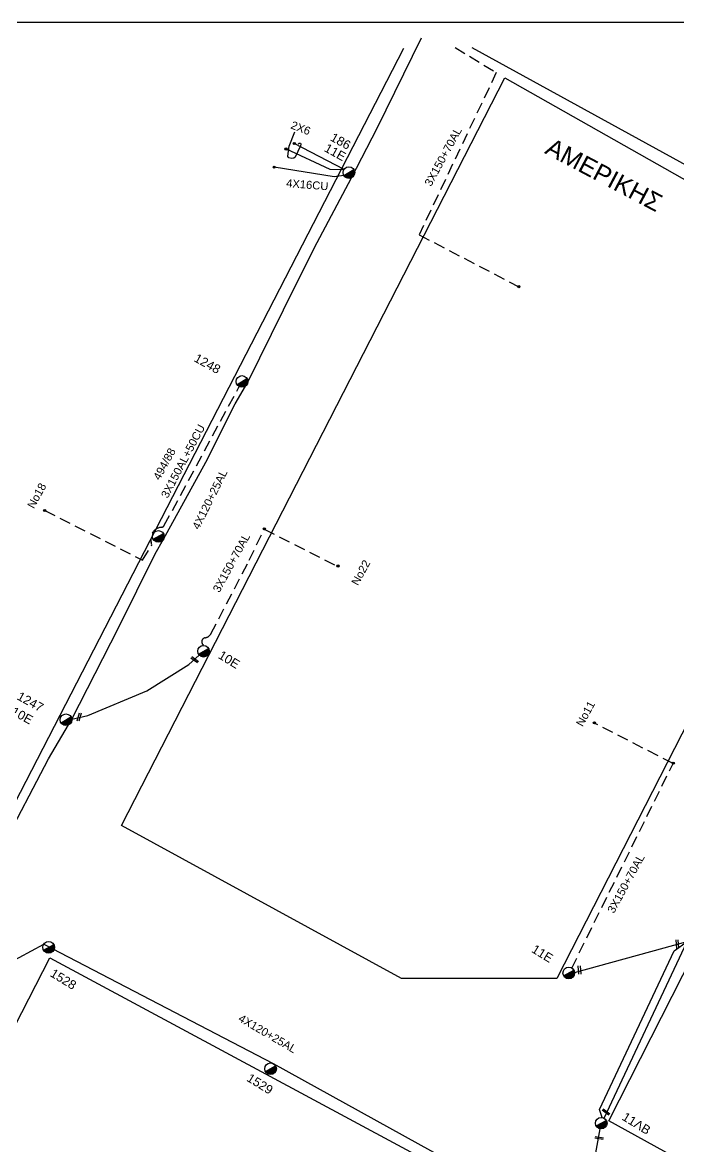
# Model space of a CAD drawing. Header units: millimetres. Extents: x 2087 to 5289, y 222 to 1137.
# Drawn here: x 2965.9 to 3039.8, y 662.9 to 789.3 of the extents above; entities that cross this region are included whole.
import ezdxf

# ---------------------------------------------------------------- set-up
doc = ezdxf.new("R2010")
doc.units = ezdxf.units.MM
doc.linetypes.add('DASHED', pattern=[19.05, 12.7, -6.35])
for name, color, linetype in [('Άγνωστα', 7, 'Continuous'), ('Επιγραφές - Σχήματα', 7, 'Continuous'), ('Καλώδια ΧΤ   3x150+50CU', 7, 'DASHED'), ('Καλώδια ΧΤ   3x150+70AL', 7, 'DASHED'), ('Μηχανική τομή', 7, 'Continuous'), ('Στύλος ΦΜ', 7, 'Continuous'), ('Στύλος ΦΜ @ 1', 7, 'Continuous'), ('Συνδέσεις', 7, 'Continuous'), ('Συνεστραμμένα ΧΤ   3x70+54.6+25 AL', 7, 'SYN_LINE'), ('Συνεστραμμενα ΧΤ  4Χ120+25 Al', 7, 'Continuous'), ('Υπόβαθρο ΔΕΗ', 7, 'Continuous'), ('Υπόγεια καλώδια Παροχών ΧΤ   4x16CU', 7, 'DASHED')]:
    doc.layers.add(name, color=color, linetype=linetype)
doc.styles.add('arial', font='arial.ttf')
doc.styles.get("Standard").update_dxf_attribs({"font": 'arial.ttf'})
doc.linetypes.add('SYN_LINE', pattern='A,0.5,-0.0001,["/\\/\\/\\/",Standard,S=0.1,R=0,X=0,Y=-0.05],-0.25', length=0.7501)

# ---------------------------------------------------------------- blocks, each defined once
blk = doc.blocks.new('ΜΗΧΑΝΙΚΗ ΤΟΜΗ')
at = {"layer": 'Μηχανική τομή', "ltscale": 40}
for p, q in [((-1.89, 0.78), (1.89, 0.78)), ((1.89, 0), (-1.89, 0))]:
    blk.add_line(p, q, dxfattribs=at)
blk = doc.blocks.new('ΥΠΑΡΧΩΝ ΤΣΙΜΕΝΤΕΝΙΟΣ ΣΤΥΛΟΣ')
at = {"layer": 'Στύλος ΦΜ'}
blk.add_hatch(color=7, dxfattribs=at).paths.add_polyline_path([(-1.29, -2.28, 0.574793), (2.62, 0, 0.268822), (1.3, 2.27)])
at = {"layer": 'Στύλος ΦΜ', "color": 7}
blk.add_line((-1.29, -2.28), (1.3, 2.27), dxfattribs=at)
blk.add_circle((0, 0), 2.62, dxfattribs=at)
at = {"layer": 'Στύλος ΦΜ', "flags": 4}
for tag, p in [('ΑΡΙΘΜΟΣ', (-4.68, 8.05)), ('ΤΥΠΟΣ', (-4.91, 3.03))]:
    blk.add_attdef(tag, p, '', height=4, dxfattribs=at)
blk = doc.blocks.new('_ΣΥΝΔΕΣΗ')
at = {"layer": 'Συνδέσεις', "linetype": 'SYN_LINE', "ltscale": 40}
blk.add_hatch(color=256, dxfattribs=at).paths.add_polyline_path([(0.5, -0.01, 1), (-0.5, -0.01, 1)])
at = {"layer": 'Συνδέσεις'}
blk.add_circle((0, -0.01), 0.5, dxfattribs=at)

msp = doc.modelspace()

# ---------------------------------------------------------------- linework, layer by layer
at = {"layer": 'Άγνωστα', "color": 2, "linetype": 'SYN_LINE', "ltscale": 10}
msp.add_lwpolyline([(3016.48, 786.48), (3042.94, 771.97), (3075.63, 754.71)], dxfattribs=at)
at = {"layer": 'Άγνωστα', "color": 30, "linetype": 'SYN_LINE', "ltscale": 5}
msp.add_lwpolyline([(3002.09, 772.71), (3000.56, 772.76), (2995.59, 775.07)], dxfattribs=at)
at = {"layer": 'Άγνωστα', "color": 30, "linetype": 'SYN_LINE', "ltscale": 8}
msp.add_lwpolyline([(3002.13, 772.77), (2996.51, 775.68)], dxfattribs=at)
at = {"layer": 'Άγνωστα', "color": 30, "linetype": 'SYN_LINE', "ltscale": 10}
msp.add_lwpolyline([(2971.49, 710.92), (2973.31, 711.32), (2979.95, 714.11), (2984.67, 717.06), (2985.83, 718.13)], dxfattribs=at)
at = {"layer": 'Επιγραφές - Σχήματα'}
for points in [[(3200.59, 789.29), (3200.59, 789.29), (2106.58, 789.29), (2106.58, 238.36), (3200.59, 238.29)], [(2996.95, 775.6), (2997.09, 775.73), (2997.22, 775.71), (2997.27, 775.62), (2997.24, 775.43), (2996.61, 774.16), (2996.48, 774.03), (2996.25, 774.01), (2995.91, 774.05), (2995.78, 774.22), (2995.82, 774.56), (2995.93, 775.37), (2996.57, 776.98)]]:
    msp.add_lwpolyline(points, dxfattribs=at)
at = {"layer": 'Καλώδια ΧΤ   3x150+50CU', "color": 30, "ltscale": 0.1}
msp.add_lwpolyline([(2968.45, 734.4), (2979.44, 728.81), (2980.51, 730.53), (2980.43, 730.79, -0.482423), (2981.58, 732.51, 0.266193), (2981.9, 732.73), (2990.33, 748.34)], format="xyb", dxfattribs=at)
at = {"layer": 'Καλώδια ΧΤ   3x150+70AL', "color": 2, "ltscale": 0.1}
msp.add_lwpolyline([(3014.61, 786.48), (3019.25, 783.66), (3010.57, 765.41), (3021.79, 759.56)], dxfattribs=at)
at = {"layer": 'Καλώδια ΧΤ   3x150+70AL', "color": 30, "ltscale": 0.1}
msp.add_lwpolyline([(2986.34, 719.23), (2986.25, 719.3, -0.628882), (2986.5, 720.08, 0.2308), (2987.15, 720.52), (2991.46, 728.8), (2993.13, 732.3), (3001.41, 728.12)], format="xyb", dxfattribs=at)
at = {"layer": 'Καλώδια ΧΤ   3x150+70AL', "color": 1, "ltscale": 0.1}
msp.add_lwpolyline([(3027.74, 682.92), (3039.14, 705.94), (3030.27, 710.48)], dxfattribs=at)
at = {"layer": 'Συνεστραμμένα ΧΤ   3x70+54.6+25 AL', "color": 151, "linetype": 'SYN_LINE', "ltscale": 10}
msp.add_lwpolyline([(3031.17, 666.12), (3030.87, 667.02), (3039.25, 684.88), (3040.74, 685.91), (3040.56, 687.42), (3055.49, 717.45), (3056.6, 717.78), (3056.23, 718.86), (3072.04, 749.12), (3072.8, 749.5)], dxfattribs=at)
at = {"layer": 'Συνεστραμμένα ΧΤ   3x70+54.6+25 AL', "color": 1, "linetype": 'SYN_LINE', "ltscale": 10}
for points in [[(3031.4, 666.03), (3040.74, 685.91), (3056.67, 717.94), (3056.67, 717.94), (3073.03, 749.25), (3073.03, 749.25)], [(3028.05, 682.41), (3040.74, 685.91)], [(3028.9, 653.61), (3030.94, 664.83)]]:
    msp.add_lwpolyline(points, dxfattribs=at)
at = {"layer": 'Συνεστραμμενα ΧΤ  4Χ120+25 Al', "color": 30, "linetype": 'SYN_LINE', "ltscale": 10}
msp.add_lwpolyline([(2954.23, 678.38), (2963.65, 696.48), (2968.88, 706.47), (2971.49, 710.92), (2976.75, 721.2), (2980.88, 729.51), (2981.8, 731.17), (2986.59, 739.85), (2989.88, 746.39), (2991.29, 748.85), (2995.31, 756.95), (2998.75, 763.9), (3002.95, 771.81), (3005.84, 777.42), (3010.83, 787.58)], dxfattribs=at)
at = {"layer": 'Συνεστραμμενα ΧΤ  4Χ120+25 Al', "color": 6, "linetype": 'SYN_LINE', "ltscale": 10}
msp.add_lwpolyline([(2954.43, 678.1), (2968.33, 685.61), (2994.15, 672.18), (3023.52, 655.95), (3028.56, 653.05)], dxfattribs=at)
at = {"layer": 'Υπόβαθρο ΔΕΗ'}
for points in [[(3008.81, 786.38), (2953.6, 679.32), (2910.42, 677.24), (2905.63, 684.83), (2932.93, 785.34)], [(3020.21, 783.07), (3064.94, 757.74), (3026.07, 681.74), (3008.57, 681.74), (2977.08, 698.96), (3020.21, 783.07)], [(3123.4, 728.35), (3078.4, 640.08), (3031.91, 665.76), (3075.83, 752.16), (3123.4, 728.35)], [(2969.02, 684.07), (3018.03, 657.72), (2979.52, 584.61), (2930.98, 610.28), (2939.53, 626.9), (2988.27, 601.22)], [(2991.54, 607.44), (2943.02, 633.41), (2969.02, 684.07)]]:
    msp.add_lwpolyline(points, dxfattribs=at)
at = {"layer": 'Υπόγεια καλώδια Παροχών ΧΤ   4x16CU', "color": 30, "linetype": 'SYN_LINE', "ltscale": 8}
msp.add_lwpolyline([(3002.11, 772.07), (3001, 771.93), (2994.26, 773.02)], dxfattribs=at)

# ---------------------------------------------------------------- block references
at = {"layer": 'Μηχανική τομή'}
for p, xscale, yscale, zscale, rotation in [((2985.26, 717.53), 0.2499999999999994, 0.2499999999999994, 0.2499999999999994, 325.7161030125145), ((2972.22, 711.19), 0.2499999999999994, 0.2499999999999994, 0.2499999999999994, 252.8580515062572), ((3039.71, 685.63), 0.2499999999999997, 0.2499999999999997, 0.2499999999999997, 94.3695738280418), ((3028.71, 682.72), 0.2499999999999997, 0.2499999999999997, 0.2499999999999997, 94.36957382804177), ((3031.66, 666.81), 0.2499999999999996, 0.2499999999999996, 0.2499999999999996, 143.6314103386356), ((3030.83, 663.91), 0.2499999999999996, 0.2499999999999996, 0.2499999999999996, 171.9205500084985)]:
    msp.add_blockref('ΜΗΧΑΝΙΚΗ ΤΟΜΗ', p, dxfattribs=dict(at, xscale=xscale, yscale=yscale, zscale=zscale, rotation=rotation))
at = {"layer": 'Στύλος ΦΜ @ 1', "ltscale": 40}
ref = msp.add_blockref('ΥΠΑΡΧΩΝ ΤΣΙΜΕΝΤΕΝΙΟΣ ΣΤΥΛΟΣ', (3002.67, 772.41), dxfattribs=dict(at, xscale=0.2499999999999997, yscale=0.2499999999999997, zscale=0.2499999999999997, rotation=331.0369859136696))
ref.add_attrib('ΤΥΠΟΣ', '11E', (2999.8, 774.86), dxfattribs={"layer": 'Στύλος ΦΜ', "height": 1, "rotation": 331.037, "flags": 4})
ref.add_attrib('ΑΡΙΘΜΟΣ', '186', (3000.48, 776.07), dxfattribs={"layer": 'Στύλος ΦΜ', "height": 1, "rotation": 331.037, "flags": 4})
ref = msp.add_blockref('ΥΠΑΡΧΩΝ ΤΣΙΜΕΝΤΕΝΙΟΣ ΣΤΥΛΟΣ', (2990.64, 748.91), dxfattribs=dict(at, xscale=0.2499999999999997, yscale=0.2499999999999997, zscale=0.2499999999999997, rotation=331.0369859136696))
ref.add_attrib('ΤΥΠΟΣ', '1248', (2985.15, 751.23), dxfattribs={"layer": 'Στύλος ΦΜ', "height": 1, "rotation": 331.037, "flags": 4})
at = {"layer": 'Στύλος ΦΜ @ 1', "ltscale": 40, "xscale": 0.2499999999999999, "yscale": 0.2499999999999999, "zscale": 0.2499999999999999, "rotation": 328.5155825786242}
msp.add_blockref('ΥΠΑΡΧΩΝ ΤΣΙΜΕΝΤΕΝΙΟΣ ΣΤΥΛΟΣ', (2981.23, 731.48), dxfattribs=at)
at = {"layer": 'Στύλος ΦΜ @ 1', "ltscale": 40}
ref = msp.add_blockref('ΥΠΑΡΧΩΝ ΤΣΙΜΕΝΤΕΝΙΟΣ ΣΤΥΛΟΣ', (2986.31, 718.57), dxfattribs=dict(at, xscale=0.2499999999999999, yscale=0.2499999999999999, zscale=0.2499999999999999, rotation=328.5155825786242))
ref.add_attrib('ΤΥΠΟΣ', '10E', (2987.87, 717.85), dxfattribs={"layer": 'Στύλος ΦΜ', "height": 1, "rotation": 328.5156, "flags": 4})
ref = msp.add_blockref('ΥΠΑΡΧΩΝ ΤΣΙΜΕΝΤΕΝΙΟΣ ΣΤΥΛΟΣ', (2970.84, 710.86), dxfattribs=dict(at, xscale=0.2499999999999997, yscale=0.2499999999999997, zscale=0.2499999999999997, rotation=331.0369859136696))
ref.add_attrib('ΤΥΠΟΣ', '10E', (2964.59, 711.5), dxfattribs={"layer": 'Στύλος ΦΜ', "height": 1, "rotation": 331.037, "flags": 4})
ref.add_attrib('ΑΡΙΘΜΟΣ', '1247', (2965.23, 713.2), dxfattribs={"layer": 'Στύλος ΦΜ', "height": 1, "rotation": 331.037, "flags": 4})
ref = msp.add_blockref('ΥΠΑΡΧΩΝ ΤΣΙΜΕΝΤΕΝΙΟΣ ΣΤΥΛΟΣ', (2968.89, 685.26), dxfattribs=dict(at, xscale=0.2499999999999999, yscale=0.2499999999999999, zscale=0.2499999999999999, rotation=328.5155825786242))
ref.add_attrib('ΤΥΠΟΣ', '1528', (2968.96, 682.07), dxfattribs={"layer": 'Στύλος ΦΜ', "height": 1, "rotation": 328.5156, "flags": 4})
ref = msp.add_blockref('ΥΠΑΡΧΩΝ ΤΣΙΜΕΝΤΕΝΙΟΣ ΣΤΥΛΟΣ', (3027.4, 682.37), dxfattribs=dict(at, xscale=0.2499999999999999, yscale=0.2499999999999999, zscale=0.2499999999999999, rotation=328.5155825786242))
ref.add_attrib('ΤΥΠΟΣ', '11E', (3023.12, 684.78), dxfattribs={"layer": 'Στύλος ΦΜ', "height": 1, "rotation": 328.5156, "flags": 4})
ref = msp.add_blockref('ΥΠΑΡΧΩΝ ΤΣΙΜΕΝΤΕΝΙΟΣ ΣΤΥΛΟΣ', (2993.85, 671.6), dxfattribs=dict(at, xscale=0.2499999999999999, yscale=0.2499999999999999, zscale=0.2499999999999999, rotation=328.5155825786242))
ref.add_attrib('ΤΥΠΟΣ', '1529', (2991.08, 670.29), dxfattribs={"layer": 'Στύλος ΦΜ', "height": 1, "rotation": 328.5156, "flags": 4})
ref = msp.add_blockref('ΥΠΑΡΧΩΝ ΤΣΙΜΕΝΤΕΝΙΟΣ ΣΤΥΛΟΣ', (3031.05, 665.48), dxfattribs=dict(at, xscale=0.2499999999999999, yscale=0.2499999999999999, zscale=0.2499999999999999, rotation=328.5155825786242))
ref.add_attrib('ΤΥΠΟΣ', '11ΛB', (3033.3, 665.92), dxfattribs={"layer": 'Στύλος ΦΜ', "height": 1, "rotation": 328.5156, "flags": 4})
at = {"layer": 'Συνδέσεις', "xscale": 0.25, "yscale": 0.25, "zscale": 0.25}
for p in [(2995.59, 775.07), (2996.52, 775.68), (2994.26, 773.02), (3021.79, 759.57), (2968.45, 734.4), (2993.15, 732.34), (3001.43, 728.16), (3030.29, 710.52), (3039.16, 705.98)]:
    msp.add_blockref('_ΣΥΝΔΕΣΗ', p, dxfattribs=at)

# ---------------------------------------------------------------- texts
at = {"layer": 'Άγνωστα', "ltscale": 40, "char_height": 0.9, "attachment_point": 1, "style": 'arial'}
for s, insert, width, rotation in [('2X6', (2996.37, 778.24), 68.5625, 338.8263), ('494/88', (2980.59, 738.16), 69.1904, 61.3488), ('4X120+25AL', (2984.99, 732.57), 69.1904, 63.6323), ('\\pt39.6;Νο18', (2966.44, 734.96), 69.1904, 61.3488), ('\\pt39.6;Νο22', (3002.89, 726.31), 69.1904, 61.3488), ('\\pt39.6;Νο11', (3028.17, 710.44), 69.1904, 61.3488), ('4X120+25AL', (2990.6, 677.79), 69.1904, 329.6165)]:
    msp.add_mtext(s, dxfattribs=dict(at, insert=insert, width=width, rotation=rotation))
at = {"layer": 'Επιγραφές - Σχήματα', "ltscale": 40, "insert": (3025.53, 776.39), "char_height": 2, "width": 21.1415, "attachment_point": 1, "rotation": 332.1013, "style": 'arial'}
msp.add_mtext('AMEPIKHΣ', dxfattribs=at)
at = {"layer": 'Καλώδια ΧΤ   3x150+50CU', "ltscale": 40, "insert": (2981.48, 736.12), "char_height": 0.9, "width": 69.1904, "attachment_point": 1, "rotation": 62.2562, "style": 'arial'}
msp.add_mtext('3X150AL+50CU', dxfattribs=at)
at = {"layer": 'Καλώδια ΧΤ   3x150+70AL', "ltscale": 40, "char_height": 0.9, "width": 69.1904, "attachment_point": 1, "rotation": 61.3488, "style": 'arial'}
for insert in [(3011.12, 771.21), (2987.3, 725.52), (3031.69, 689.44)]:
    msp.add_mtext('3X150+70AL', dxfattribs=dict(at, insert=insert))
at = {"layer": 'Υπόγεια καλώδια Παροχών ΧΤ   4x16CU', "ltscale": 40, "insert": (2995.66, 771.69), "char_height": 0.9, "width": 68.5625, "attachment_point": 1, "rotation": 355.3461, "style": 'arial'}
msp.add_mtext('4X16CU', dxfattribs=at)

doc.saveas('drawing.dxf')
